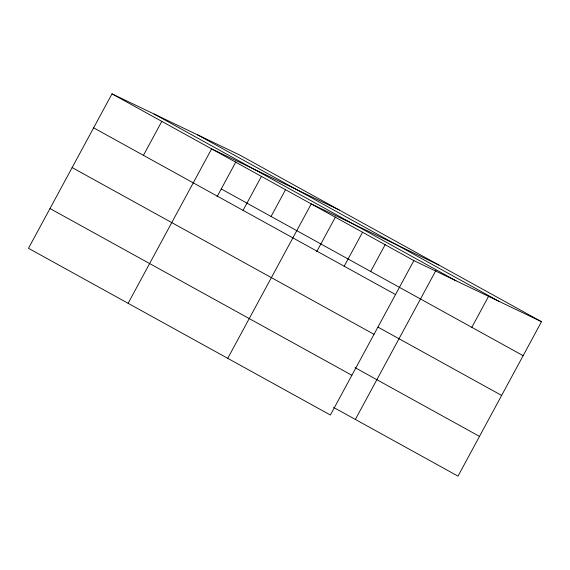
<?xml version="1.0" encoding="UTF-8"?>
<svg xmlns="http://www.w3.org/2000/svg" width="570" height="570" viewBox="0 0 570 570"><rect width="100%" height="100%" fill="white"/><g stroke="black" fill="none" stroke-linecap="round" stroke-linejoin="round"><path stroke-width="0.85" d="M541.5 321.708L239.621 154.983L111.998 93.865L28.5 248.292L330.379 415.017L413.877 260.597L541.5 321.708L458.002 476.135L333.571 407.407M143.44 155.339L161.809 121.374M128.122 303.311L211.62 148.884L339.236 210.002M217.042 196.743L235.859 161.93M243.062 210.359L261.43 176.394M271.064 216.458L285.67 189.44M227.743 358.331L311.241 203.91L438.857 265.022M316.656 251.762L335.481 216.949M344.195 266.219L362.556 232.254M370.685 271.477L385.291 244.459M355.367 419.449L435.936 270.429M471.818 327.33L488.511 296.457M197.505 134.812L499.384 301.544M154.114 114.036L455.993 280.761M111.998 93.865L413.877 260.597M221.253 188.948L523.139 355.673M93.63 127.83L395.516 294.562M377.988 327.13L501.643 395.43M72.141 167.58L374.02 334.312M355.067 367.657L479.498 436.385M49.996 208.535L351.875 375.267"/></g></svg>
